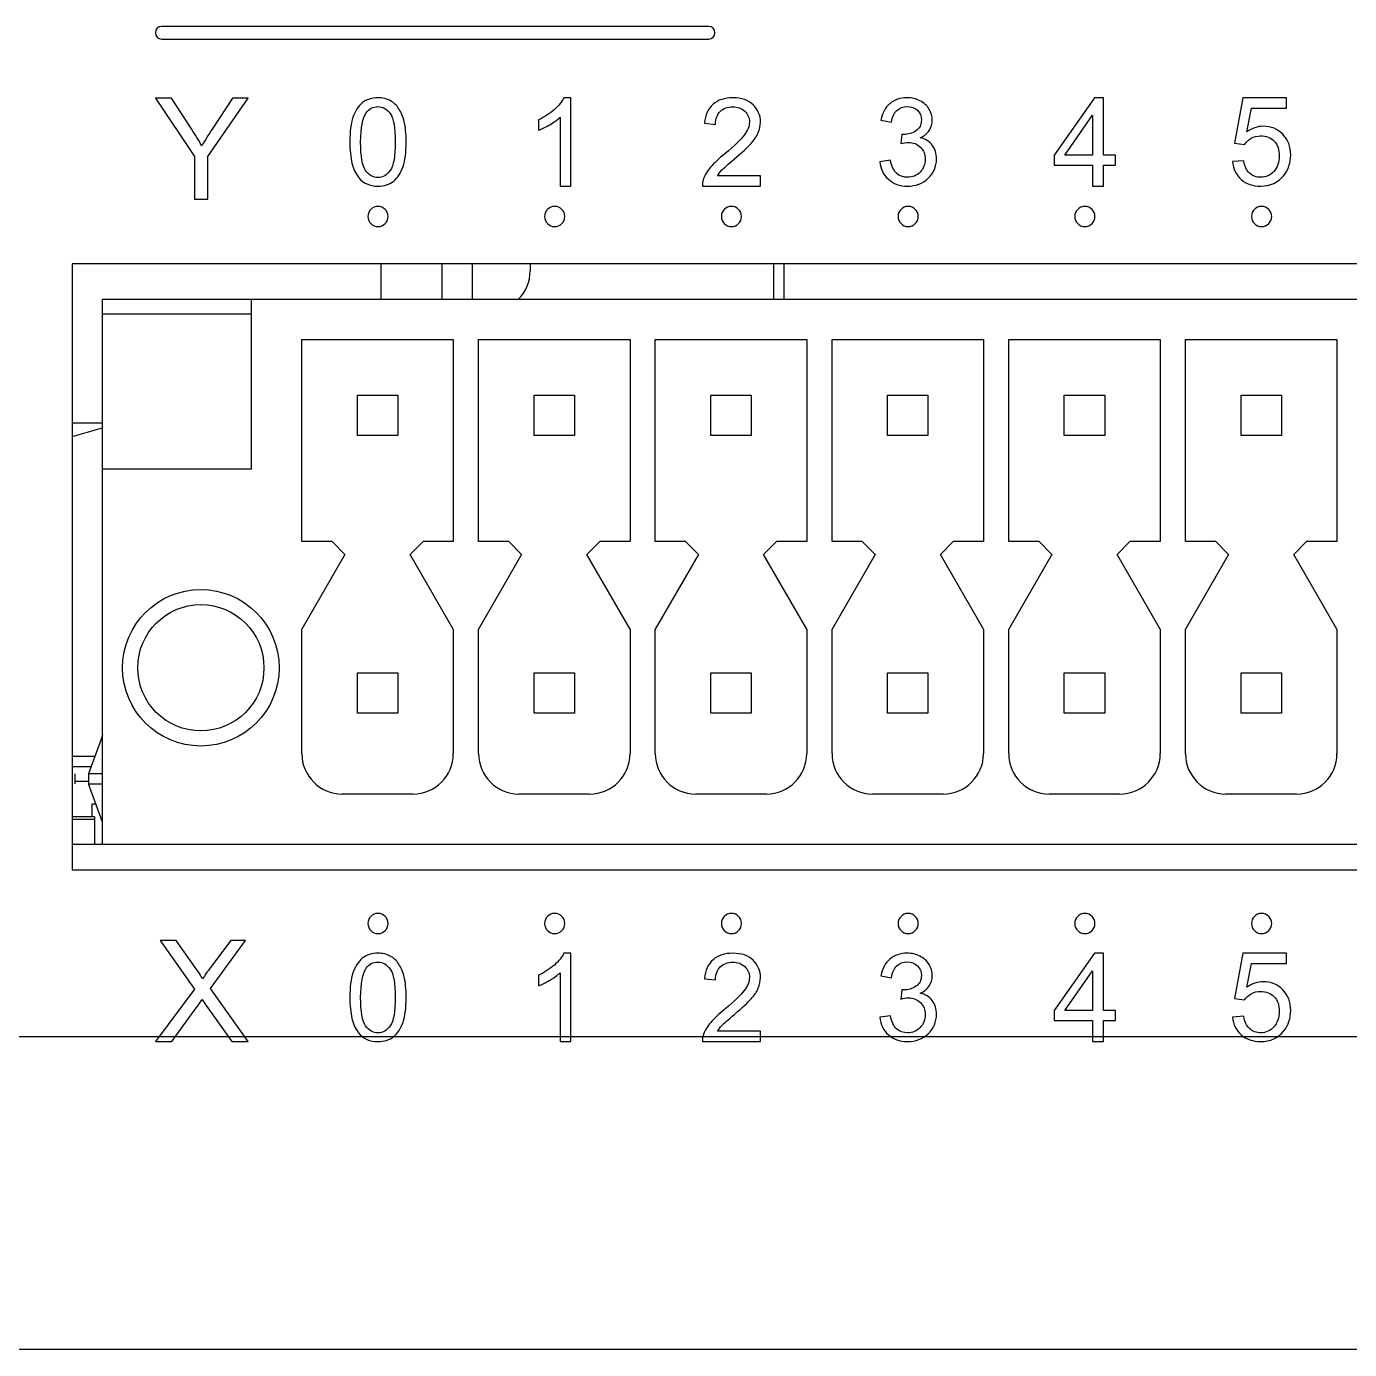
# Model space of a CAD drawing. Header units: millimetres. Extents: x 4086 to 8318, y 123 to 1549.
# Drawn here: x 6960.03 to 6986.23, y 1054.42 to 1080.62 of the extents above; entities that cross this region are included whole.
import ezdxf

# ---------------------------------------------------------------- set-up
doc = ezdxf.new("R2010")
doc.units = ezdxf.units.MM
doc.layers.add('20_ALL_FEATURES', color=7, linetype='Continuous')
doc.layers.add('layer 3', color=7, linetype='Continuous')

msp = doc.modelspace()

# ---------------------------------------------------------------- linework, layer by layer
at = {"layer": '20_ALL_FEATURES', "color": 7, "linetype": 'Continuous'}
for p, q in [((6960.933, 1075.925), (6960.933, 1063.925)), ((7036.033, 1075.925), (6960.933, 1075.925)), ((6967.055, 1075.225), (6967.055, 1075.925)), ((6968.255, 1075.925), (6968.255, 1075.225)), ((6968.855, 1075.925), (6968.855, 1075.225)), ((6970.005, 1075.925), (6970.005, 1075.784)), ((6974.83, 1075.225), (6974.83, 1075.925)), ((6975.03, 1075.925), (6975.03, 1075.225)), ((6961.533, 1064.425), (6961.533, 1075.225)), ((6961.533, 1075.225), (7035.433, 1075.225)), ((6964.483, 1071.855), (6964.483, 1075.225)), ((6964.483, 1074.925), (6961.533, 1074.925)), ((6965.483, 1070.425), (6965.483, 1074.425)), ((6965.483, 1074.425), (6968.483, 1074.425)), ((6968.483, 1074.425), (6968.483, 1070.425)), ((6968.983, 1070.425), (6968.983, 1074.425)), ((6968.983, 1074.425), (6971.983, 1074.425)), ((6971.983, 1074.425), (6971.983, 1070.425)), ((6972.483, 1070.425), (6972.483, 1074.425)), ((6972.483, 1074.425), (6975.483, 1074.425)), ((6975.483, 1074.425), (6975.483, 1070.425)), ((6975.983, 1070.425), (6975.983, 1074.425)), ((6975.983, 1074.425), (6978.983, 1074.425)), ((6978.983, 1074.425), (6978.983, 1070.425)), ((6979.483, 1070.425), (6979.483, 1074.425)), ((6979.483, 1074.425), (6982.483, 1074.425)), ((6982.483, 1074.425), (6982.483, 1070.425)), ((6982.983, 1070.425), (6982.983, 1074.425)), ((6982.983, 1074.425), (6985.983, 1074.425)), ((6985.983, 1074.425), (6985.983, 1070.425)), ((6966.583, 1072.525), (6966.583, 1073.325)), ((6966.583, 1073.325), (6967.383, 1073.325)), ((6967.383, 1073.325), (6967.383, 1072.525)), ((6970.083, 1072.525), (6970.083, 1073.325)), ((6970.083, 1073.325), (6970.883, 1073.325)), ((6970.883, 1073.325), (6970.883, 1072.525)), ((6973.583, 1072.525), (6973.583, 1073.325)), ((6973.583, 1073.325), (6974.383, 1073.325)), ((6974.383, 1073.325), (6974.383, 1072.525)), ((6977.083, 1072.525), (6977.083, 1073.325)), ((6977.083, 1073.325), (6977.883, 1073.325)), ((6977.883, 1073.325), (6977.883, 1072.525)), ((6980.583, 1072.525), (6980.583, 1073.325)), ((6980.583, 1073.325), (6981.383, 1073.325)), ((6981.383, 1073.325), (6981.383, 1072.525)), ((6984.083, 1072.525), (6984.083, 1073.325)), ((6984.083, 1073.325), (6984.883, 1073.325)), ((6984.883, 1073.325), (6984.883, 1072.525)), ((6961.533, 1072.771), (6960.933, 1072.771)), ((6960.933, 1072.502), (6961.533, 1072.674)), ((6967.383, 1072.525), (6966.583, 1072.525)), ((6970.883, 1072.525), (6970.083, 1072.525)), ((6974.383, 1072.525), (6973.583, 1072.525)), ((6977.883, 1072.525), (6977.083, 1072.525)), ((6981.383, 1072.525), (6980.583, 1072.525)), ((6984.883, 1072.525), (6984.083, 1072.525)), ((6964.483, 1071.855), (6961.533, 1071.855)), ((6966.083, 1070.425), (6965.483, 1070.425)), ((6966.083, 1070.425), (6966.336, 1070.171)), ((6967.629, 1070.171), (6967.883, 1070.425)), ((6968.483, 1070.425), (6967.883, 1070.425)), ((6969.583, 1070.425), (6968.983, 1070.425)), ((6969.583, 1070.425), (6969.836, 1070.171)), ((6971.129, 1070.171), (6971.383, 1070.425)), ((6971.983, 1070.425), (6971.383, 1070.425)), ((6973.083, 1070.425), (6972.483, 1070.425)), ((6973.083, 1070.425), (6973.336, 1070.171)), ((6974.629, 1070.171), (6974.883, 1070.425)), ((6975.483, 1070.425), (6974.883, 1070.425)), ((6976.583, 1070.425), (6975.983, 1070.425)), ((6976.583, 1070.425), (6976.836, 1070.171)), ((6978.129, 1070.171), (6978.383, 1070.425)), ((6978.983, 1070.425), (6978.383, 1070.425)), ((6980.083, 1070.425), (6979.483, 1070.425)), ((6980.083, 1070.425), (6980.336, 1070.171)), ((6981.629, 1070.171), (6981.883, 1070.425)), ((6982.483, 1070.425), (6981.883, 1070.425)), ((6983.583, 1070.425), (6982.983, 1070.425)), ((6983.583, 1070.425), (6983.836, 1070.171)), ((6985.129, 1070.171), (6985.383, 1070.425)), ((6985.983, 1070.425), (6985.383, 1070.425)), ((6966.336, 1070.171), (6965.483, 1068.692)), ((6968.483, 1068.692), (6967.629, 1070.171)), ((6969.836, 1070.171), (6968.983, 1068.692)), ((6971.983, 1068.692), (6971.129, 1070.171)), ((6973.336, 1070.171), (6972.483, 1068.692)), ((6975.483, 1068.692), (6974.629, 1070.171)), ((6976.836, 1070.171), (6975.983, 1068.692)), ((6978.983, 1068.692), (6978.129, 1070.171)), ((6980.336, 1070.171), (6979.483, 1068.692)), ((6982.483, 1068.692), (6981.629, 1070.171)), ((6983.836, 1070.171), (6982.983, 1068.692)), ((6985.983, 1068.692), (6985.129, 1070.171)), ((6965.483, 1066.225), (6965.483, 1068.692)), ((6968.483, 1068.692), (6968.483, 1066.225)), ((6968.983, 1066.225), (6968.983, 1068.692)), ((6971.983, 1068.692), (6971.983, 1066.225)), ((6972.483, 1066.225), (6972.483, 1068.692)), ((6975.483, 1068.692), (6975.483, 1066.225)), ((6975.983, 1066.225), (6975.983, 1068.692)), ((6978.983, 1068.692), (6978.983, 1066.225)), ((6979.483, 1066.225), (6979.483, 1068.692)), ((6982.483, 1068.692), (6982.483, 1066.225)), ((6982.983, 1066.225), (6982.983, 1068.692)), ((6985.983, 1068.692), (6985.983, 1066.225)), ((6966.583, 1067.025), (6966.583, 1067.825)), ((6966.583, 1067.825), (6967.383, 1067.825)), ((6967.383, 1067.825), (6967.383, 1067.025)), ((6970.083, 1067.025), (6970.083, 1067.825)), ((6970.083, 1067.825), (6970.883, 1067.825)), ((6970.883, 1067.825), (6970.883, 1067.025)), ((6973.583, 1067.025), (6973.583, 1067.825)), ((6973.583, 1067.825), (6974.383, 1067.825)), ((6974.383, 1067.825), (6974.383, 1067.025)), ((6977.083, 1067.025), (6977.083, 1067.825)), ((6977.083, 1067.825), (6977.883, 1067.825)), ((6977.883, 1067.825), (6977.883, 1067.025)), ((6980.583, 1067.025), (6980.583, 1067.825)), ((6980.583, 1067.825), (6981.383, 1067.825)), ((6981.383, 1067.825), (6981.383, 1067.025)), ((6984.083, 1067.025), (6984.083, 1067.825)), ((6984.083, 1067.825), (6984.883, 1067.825)), ((6984.883, 1067.825), (6984.883, 1067.025)), ((6967.383, 1067.025), (6966.583, 1067.025)), ((6970.883, 1067.025), (6970.083, 1067.025)), ((6974.383, 1067.025), (6973.583, 1067.025)), ((6977.883, 1067.025), (6977.083, 1067.025)), ((6981.383, 1067.025), (6980.583, 1067.025)), ((6984.883, 1067.025), (6984.083, 1067.025)), ((6961.533, 1066.583), (6961.257, 1065.825)), ((6960.933, 1066.175), (6961.384, 1066.175)), ((6961.306, 1065.961), (6960.935, 1065.961)), ((6960.985, 1065.825), (6960.985, 1065.625)), ((6961.257, 1065.825), (6961.257, 1065.625)), ((6961.533, 1065.825), (6961.257, 1065.825)), ((6961.257, 1065.675), (6960.985, 1065.675)), ((6961.533, 1064.866), (6961.257, 1065.625)), ((6961.257, 1065.625), (6961.533, 1065.625)), ((6961.321, 1065.225), (6961.321, 1064.975)), ((6961.402, 1065.225), (6961.321, 1065.225)), ((6967.683, 1065.425), (6966.283, 1065.425)), ((6971.183, 1065.425), (6969.783, 1065.425)), ((6974.683, 1065.425), (6973.283, 1065.425)), ((6978.183, 1065.425), (6976.783, 1065.425)), ((6981.683, 1065.425), (6980.283, 1065.425)), ((6985.183, 1065.425), (6983.783, 1065.425)), ((6961.374, 1064.975), (6960.933, 1064.975)), ((6960.933, 1064.925), (6961.374, 1064.925)), ((6961.374, 1064.975), (6961.374, 1064.425)), ((7036.033, 1064.425), (6960.933, 1064.425)), ((6960.933, 1063.925), (7036.033, 1063.925)), ((6846.023, 1060.625), (7173.323, 1060.625)), ((7173.273, 1054.425), (6846.073, 1054.425))]:
    msp.add_line(p, q, dxfattribs=at)
for radius in [1.55, 1.25]:
    msp.add_circle((6963.483, 1067.925), radius, dxfattribs=at)
for centre, start, end in [((6969.205, 1075.784), 315.3431, 0), ((6966.283, 1066.225), 180, 270), ((6967.683, 1066.225), 270, 0), ((6969.783, 1066.225), 180, 270), ((6971.183, 1066.225), 270, 0), ((6973.283, 1066.225), 180, 270), ((6974.683, 1066.225), 270, 0), ((6976.783, 1066.225), 180, 270), ((6978.183, 1066.225), 270, 0), ((6980.283, 1066.225), 180, 270), ((6981.683, 1066.225), 270, 0), ((6983.783, 1066.225), 180, 270), ((6985.183, 1066.225), 270, 0)]:
    msp.add_arc(centre, 0.8, start, end, dxfattribs=at)
at = {"layer": 'layer 3'}
for points, knots in [([(6973.539, 1080.374), (6970.619, 1080.374), (6968.548, 1080.374), (6962.708, 1080.374), (6962.708, 1080.374), (6962.639, 1080.374), (6962.583, 1080.43), (6962.583, 1080.499), (6962.583, 1080.499), (6962.583, 1080.568), (6962.639, 1080.624), (6962.708, 1080.624), (6962.708, 1080.624), (6965.628, 1080.624), (6967.699, 1080.624), (6973.539, 1080.624), (6973.539, 1080.624), (6973.608, 1080.624), (6973.664, 1080.568), (6973.664, 1080.499), (6973.664, 1080.499), (6973.664, 1080.43), (6973.608, 1080.374), (6973.539, 1080.374)], [0, 0, 0, 0, 0.142857, 0.142857, 0.142857, 0.142857, 0.285714, 0.285714, 0.285714, 0.285714, 0.428571, 0.428571, 0.428571, 0.428571, 0.571429, 0.571429, 0.571429, 0.571429, 0.714286, 0.714286, 0.714286, 0.714286, 1, 1, 1, 1]), ([(6963.354, 1077.201), (6963.354, 1077.201), (6963.354, 1078.048), (6963.354, 1078.048), (6963.354, 1078.048), (6963.354, 1078.048), (6962.583, 1079.201), (6962.583, 1079.201), (6962.583, 1079.201), (6962.583, 1079.201), (6962.902, 1079.201), (6962.902, 1079.201), (6962.902, 1079.201), (6962.902, 1079.201), (6963.297, 1078.596), (6963.297, 1078.596), (6963.297, 1078.596), (6963.37, 1078.483), (6963.439, 1078.371), (6963.501, 1078.259), (6963.501, 1078.259), (6963.562, 1078.364), (6963.636, 1078.481), (6963.722, 1078.611), (6963.722, 1078.611), (6963.722, 1078.611), (6964.11, 1079.201), (6964.11, 1079.201), (6964.11, 1079.201), (6964.11, 1079.201), (6964.418, 1079.201), (6964.418, 1079.201), (6964.418, 1079.201), (6964.418, 1079.201), (6963.619, 1078.048), (6963.619, 1078.048), (6963.619, 1078.048), (6963.619, 1078.048), (6963.619, 1077.201), (6963.619, 1077.201), (6963.619, 1077.201), (6963.619, 1077.201), (6963.354, 1077.201), (6963.354, 1077.201)], [0, 0, 0, 0, 0.083333, 0.083333, 0.083333, 0.083333, 0.166667, 0.166667, 0.166667, 0.166667, 0.25, 0.25, 0.25, 0.25, 0.333333, 0.333333, 0.333333, 0.333333, 0.416667, 0.416667, 0.416667, 0.416667, 0.5, 0.5, 0.5, 0.5, 0.583333, 0.583333, 0.583333, 0.583333, 0.666667, 0.666667, 0.666667, 0.666667, 0.75, 0.75, 0.75, 0.75, 0.833333, 0.833333, 0.833333, 0.833333, 1, 1, 1, 1]), ([(6966.433, 1078.336), (6966.433, 1078.539), (6966.454, 1078.702), (6966.495, 1078.826), (6966.495, 1078.826), (6966.537, 1078.95), (6966.599, 1079.045), (6966.681, 1079.112), (6966.681, 1079.112), (6966.763, 1079.179), (6966.866, 1079.212), (6966.991, 1079.212), (6966.991, 1079.212), (6967.082, 1079.212), (6967.163, 1079.193), (6967.233, 1079.156), (6967.233, 1079.156), (6967.302, 1079.119), (6967.36, 1079.066), (6967.404, 1078.996), (6967.404, 1078.996), (6967.449, 1078.927), (6967.484, 1078.842), (6967.51, 1078.741), (6967.51, 1078.741), (6967.536, 1078.641), (6967.549, 1078.506), (6967.549, 1078.336), (6967.549, 1078.336), (6967.549, 1078.135), (6967.528, 1077.973), (6967.487, 1077.849), (6967.487, 1077.849), (6967.446, 1077.725), (6967.384, 1077.629), (6967.302, 1077.562), (6967.302, 1077.562), (6967.22, 1077.495), (6967.116, 1077.462), (6966.991, 1077.462), (6966.991, 1077.462), (6966.826, 1077.462), (6966.696, 1077.52), (6966.602, 1077.638), (6966.602, 1077.638), (6966.489, 1077.782), (6966.433, 1078.014), (6966.433, 1078.336)], [0, 0, 0, 0, 0.076923, 0.076923, 0.076923, 0.076923, 0.153846, 0.153846, 0.153846, 0.153846, 0.230769, 0.230769, 0.230769, 0.230769, 0.307692, 0.307692, 0.307692, 0.307692, 0.384615, 0.384615, 0.384615, 0.384615, 0.461538, 0.461538, 0.461538, 0.461538, 0.538462, 0.538462, 0.538462, 0.538462, 0.615385, 0.615385, 0.615385, 0.615385, 0.692308, 0.692308, 0.692308, 0.692308, 0.769231, 0.769231, 0.769231, 0.769231, 0.846154, 0.846154, 0.846154, 0.846154, 1, 1, 1, 1]), ([(6970.812, 1077.462), (6970.812, 1077.462), (6970.598, 1077.462), (6970.598, 1077.462), (6970.598, 1077.462), (6970.598, 1077.462), (6970.598, 1078.826), (6970.598, 1078.826), (6970.598, 1078.826), (6970.546, 1078.776), (6970.479, 1078.727), (6970.395, 1078.678), (6970.395, 1078.678), (6970.311, 1078.629), (6970.236, 1078.592), (6970.169, 1078.568), (6970.169, 1078.568), (6970.169, 1078.568), (6970.169, 1078.774), (6970.169, 1078.774), (6970.169, 1078.774), (6970.289, 1078.83), (6970.394, 1078.899), (6970.484, 1078.979), (6970.484, 1078.979), (6970.573, 1079.059), (6970.637, 1079.136), (6970.674, 1079.212), (6970.674, 1079.212), (6970.674, 1079.212), (6970.812, 1079.212), (6970.812, 1079.212), (6970.812, 1079.212), (6970.812, 1079.212), (6970.812, 1077.462), (6970.812, 1077.462)], [0, 0, 0, 0, 0.1, 0.1, 0.1, 0.1, 0.2, 0.2, 0.2, 0.2, 0.3, 0.3, 0.3, 0.3, 0.4, 0.4, 0.4, 0.4, 0.5, 0.5, 0.5, 0.5, 0.6, 0.6, 0.6, 0.6, 0.7, 0.7, 0.7, 0.7, 0.8, 0.8, 0.8, 0.8, 1, 1, 1, 1]), ([(6974.568, 1077.666), (6974.568, 1077.666), (6974.568, 1077.462), (6974.568, 1077.462), (6974.568, 1077.462), (6974.568, 1077.462), (6973.415, 1077.462), (6973.415, 1077.462), (6973.415, 1077.462), (6973.413, 1077.513), (6973.422, 1077.563), (6973.44, 1077.611), (6973.44, 1077.611), (6973.469, 1077.689), (6973.517, 1077.766), (6973.582, 1077.842), (6973.582, 1077.842), (6973.648, 1077.918), (6973.741, 1078.006), (6973.862, 1078.105), (6973.862, 1078.105), (6974.051, 1078.26), (6974.179, 1078.383), (6974.246, 1078.474), (6974.246, 1078.474), (6974.313, 1078.565), (6974.347, 1078.651), (6974.347, 1078.732), (6974.347, 1078.732), (6974.347, 1078.817), (6974.316, 1078.888), (6974.256, 1078.947), (6974.256, 1078.947), (6974.195, 1079.005), (6974.115, 1079.034), (6974.017, 1079.034), (6974.017, 1079.034), (6973.914, 1079.034), (6973.831, 1079.003), (6973.769, 1078.942), (6973.769, 1078.942), (6973.707, 1078.88), (6973.676, 1078.795), (6973.675, 1078.686), (6973.675, 1078.686), (6973.675, 1078.686), (6973.456, 1078.708), (6973.456, 1078.708), (6973.456, 1078.708), (6973.471, 1078.872), (6973.528, 1078.997), (6973.626, 1079.083), (6973.626, 1079.083), (6973.725, 1079.169), (6973.856, 1079.212), (6974.022, 1079.212), (6974.022, 1079.212), (6974.189, 1079.212), (6974.322, 1079.166), (6974.419, 1079.073), (6974.419, 1079.073), (6974.517, 1078.98), (6974.566, 1078.865), (6974.566, 1078.727), (6974.566, 1078.727), (6974.566, 1078.658), (6974.552, 1078.589), (6974.523, 1078.522), (6974.523, 1078.522), (6974.495, 1078.454), (6974.447, 1078.383), (6974.381, 1078.308), (6974.381, 1078.308), (6974.314, 1078.234), (6974.205, 1078.131), (6974.051, 1078.002), (6974.051, 1078.002), (6973.923, 1077.894), (6973.84, 1077.821), (6973.803, 1077.782), (6973.803, 1077.782), (6973.767, 1077.744), (6973.737, 1077.705), (6973.713, 1077.666), (6973.713, 1077.666), (6973.713, 1077.666), (6974.568, 1077.666), (6974.568, 1077.666)], [0, 0, 0, 0, 0.043478, 0.043478, 0.043478, 0.043478, 0.086957, 0.086957, 0.086957, 0.086957, 0.130435, 0.130435, 0.130435, 0.130435, 0.173913, 0.173913, 0.173913, 0.173913, 0.217391, 0.217391, 0.217391, 0.217391, 0.26087, 0.26087, 0.26087, 0.26087, 0.304348, 0.304348, 0.304348, 0.304348, 0.347826, 0.347826, 0.347826, 0.347826, 0.391304, 0.391304, 0.391304, 0.391304, 0.434783, 0.434783, 0.434783, 0.434783, 0.478261, 0.478261, 0.478261, 0.478261, 0.521739, 0.521739, 0.521739, 0.521739, 0.565217, 0.565217, 0.565217, 0.565217, 0.608696, 0.608696, 0.608696, 0.608696, 0.652174, 0.652174, 0.652174, 0.652174, 0.695652, 0.695652, 0.695652, 0.695652, 0.73913, 0.73913, 0.73913, 0.73913, 0.782609, 0.782609, 0.782609, 0.782609, 0.826087, 0.826087, 0.826087, 0.826087, 0.869565, 0.869565, 0.869565, 0.869565, 0.913043, 0.913043, 0.913043, 0.913043, 1, 1, 1, 1]), ([(6976.929, 1077.945), (6976.929, 1077.945), (6977.14, 1077.974), (6977.14, 1077.974), (6977.14, 1077.974), (6977.164, 1077.854), (6977.205, 1077.768), (6977.263, 1077.716), (6977.263, 1077.716), (6977.321, 1077.663), (6977.392, 1077.637), (6977.476, 1077.637), (6977.476, 1077.637), (6977.576, 1077.637), (6977.66, 1077.671), (6977.728, 1077.739), (6977.728, 1077.739), (6977.796, 1077.808), (6977.83, 1077.893), (6977.83, 1077.994), (6977.83, 1077.994), (6977.83, 1078.091), (6977.798, 1078.171), (6977.735, 1078.234), (6977.735, 1078.234), (6977.672, 1078.296), (6977.591, 1078.328), (6977.494, 1078.328), (6977.494, 1078.328), (6977.454, 1078.328), (6977.404, 1078.32), (6977.345, 1078.305), (6977.345, 1078.305), (6977.345, 1078.305), (6977.368, 1078.489), (6977.368, 1078.489), (6977.368, 1078.489), (6977.382, 1078.487), (6977.394, 1078.486), (6977.402, 1078.486), (6977.402, 1078.486), (6977.492, 1078.486), (6977.573, 1078.51), (6977.645, 1078.557), (6977.645, 1078.557), (6977.717, 1078.603), (6977.753, 1078.675), (6977.753, 1078.772), (6977.753, 1078.772), (6977.753, 1078.849), (6977.727, 1078.913), (6977.674, 1078.964), (6977.674, 1078.964), (6977.622, 1079.014), (6977.555, 1079.039), (6977.472, 1079.039), (6977.472, 1079.039), (6977.39, 1079.039), (6977.322, 1079.014), (6977.267, 1078.962), (6977.267, 1078.962), (6977.212, 1078.91), (6977.177, 1078.832), (6977.162, 1078.728), (6977.162, 1078.728), (6977.162, 1078.728), (6976.951, 1078.767), (6976.951, 1078.767), (6976.951, 1078.767), (6976.977, 1078.908), (6977.035, 1079.017), (6977.127, 1079.095), (6977.127, 1079.095), (6977.217, 1079.173), (6977.331, 1079.212), (6977.467, 1079.212), (6977.467, 1079.212), (6977.56, 1079.212), (6977.646, 1079.192), (6977.725, 1079.152), (6977.725, 1079.152), (6977.804, 1079.112), (6977.864, 1079.057), (6977.906, 1078.988), (6977.906, 1078.988), (6977.948, 1078.919), (6977.968, 1078.845), (6977.968, 1078.767), (6977.968, 1078.767), (6977.968, 1078.693), (6977.948, 1078.626), (6977.909, 1078.566), (6977.909, 1078.566), (6977.869, 1078.505), (6977.81, 1078.457), (6977.732, 1078.421), (6977.732, 1078.421), (6977.834, 1078.398), (6977.912, 1078.349), (6977.968, 1078.275), (6977.968, 1078.275), (6978.024, 1078.202), (6978.052, 1078.109), (6978.052, 1077.999), (6978.052, 1077.999), (6978.052, 1077.849), (6977.998, 1077.722), (6977.889, 1077.618), (6977.889, 1077.618), (6977.779, 1077.514), (6977.641, 1077.462), (6977.474, 1077.462), (6977.474, 1077.462), (6977.324, 1077.462), (6977.199, 1077.507), (6977.1, 1077.597), (6977.1, 1077.597), (6977, 1077.686), (6976.943, 1077.803), (6976.929, 1077.945)], [0, 0, 0, 0, 0.032258, 0.032258, 0.032258, 0.032258, 0.064516, 0.064516, 0.064516, 0.064516, 0.096774, 0.096774, 0.096774, 0.096774, 0.129032, 0.129032, 0.129032, 0.129032, 0.16129, 0.16129, 0.16129, 0.16129, 0.193548, 0.193548, 0.193548, 0.193548, 0.225806, 0.225806, 0.225806, 0.225806, 0.258065, 0.258065, 0.258065, 0.258065, 0.290323, 0.290323, 0.290323, 0.290323, 0.322581, 0.322581, 0.322581, 0.322581, 0.354839, 0.354839, 0.354839, 0.354839, 0.387097, 0.387097, 0.387097, 0.387097, 0.419355, 0.419355, 0.419355, 0.419355, 0.451613, 0.451613, 0.451613, 0.451613, 0.483871, 0.483871, 0.483871, 0.483871, 0.516129, 0.516129, 0.516129, 0.516129, 0.548387, 0.548387, 0.548387, 0.548387, 0.580645, 0.580645, 0.580645, 0.580645, 0.612903, 0.612903, 0.612903, 0.612903, 0.645161, 0.645161, 0.645161, 0.645161, 0.677419, 0.677419, 0.677419, 0.677419, 0.709677, 0.709677, 0.709677, 0.709677, 0.741935, 0.741935, 0.741935, 0.741935, 0.774194, 0.774194, 0.774194, 0.774194, 0.806452, 0.806452, 0.806452, 0.806452, 0.83871, 0.83871, 0.83871, 0.83871, 0.870968, 0.870968, 0.870968, 0.870968, 0.903226, 0.903226, 0.903226, 0.903226, 0.935484, 0.935484, 0.935484, 0.935484, 1, 1, 1, 1]), ([(6981.145, 1077.462), (6981.145, 1077.462), (6981.145, 1077.88), (6981.145, 1077.88), (6981.145, 1077.88), (6981.145, 1077.88), (6980.385, 1077.88), (6980.385, 1077.88), (6980.385, 1077.88), (6980.385, 1077.88), (6980.385, 1078.078), (6980.385, 1078.078), (6980.385, 1078.078), (6980.385, 1078.078), (6981.184, 1079.212), (6981.184, 1079.212), (6981.184, 1079.212), (6981.184, 1079.212), (6981.36, 1079.212), (6981.36, 1079.212), (6981.36, 1079.212), (6981.36, 1079.212), (6981.36, 1078.078), (6981.36, 1078.078), (6981.36, 1078.078), (6981.36, 1078.078), (6981.597, 1078.078), (6981.597, 1078.078), (6981.597, 1078.078), (6981.597, 1078.078), (6981.597, 1077.88), (6981.597, 1077.88), (6981.597, 1077.88), (6981.597, 1077.88), (6981.36, 1077.88), (6981.36, 1077.88), (6981.36, 1077.88), (6981.36, 1077.88), (6981.36, 1077.462), (6981.36, 1077.462), (6981.36, 1077.462), (6981.36, 1077.462), (6981.145, 1077.462), (6981.145, 1077.462)], [0, 0, 0, 0, 0.083333, 0.083333, 0.083333, 0.083333, 0.166667, 0.166667, 0.166667, 0.166667, 0.25, 0.25, 0.25, 0.25, 0.333333, 0.333333, 0.333333, 0.333333, 0.416667, 0.416667, 0.416667, 0.416667, 0.5, 0.5, 0.5, 0.5, 0.583333, 0.583333, 0.583333, 0.583333, 0.666667, 0.666667, 0.666667, 0.666667, 0.75, 0.75, 0.75, 0.75, 0.833333, 0.833333, 0.833333, 0.833333, 1, 1, 1, 1]), ([(6983.914, 1077.949), (6983.914, 1077.949), (6984.138, 1077.966), (6984.138, 1077.966), (6984.138, 1077.966), (6984.155, 1077.857), (6984.193, 1077.775), (6984.253, 1077.719), (6984.253, 1077.719), (6984.313, 1077.665), (6984.387, 1077.637), (6984.473, 1077.637), (6984.473, 1077.637), (6984.577, 1077.637), (6984.664, 1077.676), (6984.735, 1077.754), (6984.735, 1077.754), (6984.806, 1077.831), (6984.841, 1077.934), (6984.841, 1078.063), (6984.841, 1078.063), (6984.841, 1078.185), (6984.808, 1078.281), (6984.74, 1078.351), (6984.74, 1078.351), (6984.672, 1078.422), (6984.582, 1078.457), (6984.471, 1078.457), (6984.471, 1078.457), (6984.402, 1078.457), (6984.34, 1078.441), (6984.284, 1078.41), (6984.284, 1078.41), (6984.23, 1078.378), (6984.187, 1078.337), (6984.155, 1078.287), (6984.155, 1078.287), (6984.155, 1078.287), (6983.953, 1078.316), (6983.953, 1078.316), (6983.953, 1078.316), (6983.953, 1078.316), (6984.121, 1079.212), (6984.121, 1079.212), (6984.121, 1079.212), (6984.121, 1079.212), (6984.985, 1079.212), (6984.985, 1079.212), (6984.985, 1079.212), (6984.985, 1079.212), (6984.985, 1079.007), (6984.985, 1079.007), (6984.985, 1079.007), (6984.985, 1079.007), (6984.292, 1079.007), (6984.292, 1079.007), (6984.292, 1079.007), (6984.292, 1079.007), (6984.199, 1078.537), (6984.199, 1078.537), (6984.199, 1078.537), (6984.303, 1078.611), (6984.413, 1078.647), (6984.527, 1078.647), (6984.527, 1078.647), (6984.679, 1078.647), (6984.807, 1078.594), (6984.911, 1078.489), (6984.911, 1078.489), (6985.015, 1078.383), (6985.068, 1078.248), (6985.068, 1078.082), (6985.068, 1078.082), (6985.068, 1077.925), (6985.022, 1077.788), (6984.93, 1077.674), (6984.93, 1077.674), (6984.819, 1077.532), (6984.666, 1077.462), (6984.473, 1077.462), (6984.473, 1077.462), (6984.315, 1077.462), (6984.186, 1077.506), (6984.086, 1077.595), (6984.086, 1077.595), (6983.985, 1077.684), (6983.928, 1077.802), (6983.914, 1077.949)], [0, 0, 0, 0, 0.043478, 0.043478, 0.043478, 0.043478, 0.086957, 0.086957, 0.086957, 0.086957, 0.130435, 0.130435, 0.130435, 0.130435, 0.173913, 0.173913, 0.173913, 0.173913, 0.217391, 0.217391, 0.217391, 0.217391, 0.26087, 0.26087, 0.26087, 0.26087, 0.304348, 0.304348, 0.304348, 0.304348, 0.347826, 0.347826, 0.347826, 0.347826, 0.391304, 0.391304, 0.391304, 0.391304, 0.434783, 0.434783, 0.434783, 0.434783, 0.478261, 0.478261, 0.478261, 0.478261, 0.521739, 0.521739, 0.521739, 0.521739, 0.565217, 0.565217, 0.565217, 0.565217, 0.608696, 0.608696, 0.608696, 0.608696, 0.652174, 0.652174, 0.652174, 0.652174, 0.695652, 0.695652, 0.695652, 0.695652, 0.73913, 0.73913, 0.73913, 0.73913, 0.782609, 0.782609, 0.782609, 0.782609, 0.826087, 0.826087, 0.826087, 0.826087, 0.869565, 0.869565, 0.869565, 0.869565, 0.913043, 0.913043, 0.913043, 0.913043, 1, 1, 1, 1]), ([(6966.648, 1078.336), (6966.648, 1078.054), (6966.681, 1077.866), (6966.747, 1077.773), (6966.747, 1077.773), (6966.813, 1077.68), (6966.894, 1077.634), (6966.991, 1077.634), (6966.991, 1077.634), (6967.087, 1077.634), (6967.169, 1077.681), (6967.234, 1077.774), (6967.234, 1077.774), (6967.3, 1077.867), (6967.333, 1078.054), (6967.333, 1078.336), (6967.333, 1078.336), (6967.333, 1078.618), (6967.3, 1078.805), (6967.234, 1078.898), (6967.234, 1078.898), (6967.169, 1078.991), (6967.087, 1079.037), (6966.988, 1079.037), (6966.988, 1079.037), (6966.892, 1079.037), (6966.814, 1078.996), (6966.757, 1078.914), (6966.757, 1078.914), (6966.684, 1078.81), (6966.648, 1078.617), (6966.648, 1078.336)], [0, 0, 0, 0, 0.111111, 0.111111, 0.111111, 0.111111, 0.222222, 0.222222, 0.222222, 0.222222, 0.333333, 0.333333, 0.333333, 0.333333, 0.444444, 0.444444, 0.444444, 0.444444, 0.555556, 0.555556, 0.555556, 0.555556, 0.666667, 0.666667, 0.666667, 0.666667, 0.777778, 0.777778, 0.777778, 0.777778, 1, 1, 1, 1]), ([(6981.145, 1078.078), (6981.145, 1078.078), (6981.145, 1078.865), (6981.145, 1078.865), (6981.145, 1078.865), (6981.145, 1078.865), (6980.596, 1078.078), (6980.596, 1078.078), (6980.596, 1078.078), (6980.596, 1078.078), (6981.145, 1078.078), (6981.145, 1078.078)], [0, 0, 0, 0, 0.25, 0.25, 0.25, 0.25, 0.5, 0.5, 0.5, 0.5, 1, 1, 1, 1]), ([(6966.991, 1077.061), (6967.101, 1077.061), (6967.191, 1076.972), (6967.191, 1076.861), (6967.191, 1076.861), (6967.191, 1076.751), (6967.101, 1076.661), (6966.991, 1076.661), (6966.991, 1076.661), (6966.88, 1076.661), (6966.791, 1076.751), (6966.791, 1076.861), (6966.791, 1076.861), (6966.791, 1076.972), (6966.88, 1077.061), (6966.991, 1077.061)], [0, 0, 0, 0, 0.2, 0.2, 0.2, 0.2, 0.4, 0.4, 0.4, 0.4, 0.6, 0.6, 0.6, 0.6, 1, 1, 1, 1]), ([(6970.491, 1077.061), (6970.601, 1077.061), (6970.691, 1076.972), (6970.691, 1076.861), (6970.691, 1076.861), (6970.691, 1076.751), (6970.601, 1076.661), (6970.491, 1076.661), (6970.491, 1076.661), (6970.38, 1076.661), (6970.291, 1076.751), (6970.291, 1076.861), (6970.291, 1076.861), (6970.291, 1076.972), (6970.38, 1077.061), (6970.491, 1077.061)], [0, 0, 0, 0, 0.2, 0.2, 0.2, 0.2, 0.4, 0.4, 0.4, 0.4, 0.6, 0.6, 0.6, 0.6, 1, 1, 1, 1]), ([(6973.991, 1077.061), (6974.101, 1077.061), (6974.191, 1076.972), (6974.191, 1076.861), (6974.191, 1076.861), (6974.191, 1076.751), (6974.101, 1076.661), (6973.991, 1076.661), (6973.991, 1076.661), (6973.88, 1076.661), (6973.791, 1076.751), (6973.791, 1076.861), (6973.791, 1076.861), (6973.791, 1076.972), (6973.88, 1077.061), (6973.991, 1077.061)], [0, 0, 0, 0, 0.2, 0.2, 0.2, 0.2, 0.4, 0.4, 0.4, 0.4, 0.6, 0.6, 0.6, 0.6, 1, 1, 1, 1]), ([(6977.491, 1077.061), (6977.601, 1077.061), (6977.691, 1076.972), (6977.691, 1076.861), (6977.691, 1076.861), (6977.691, 1076.751), (6977.601, 1076.661), (6977.491, 1076.661), (6977.491, 1076.661), (6977.38, 1076.661), (6977.291, 1076.751), (6977.291, 1076.861), (6977.291, 1076.861), (6977.291, 1076.972), (6977.38, 1077.061), (6977.491, 1077.061)], [0, 0, 0, 0, 0.2, 0.2, 0.2, 0.2, 0.4, 0.4, 0.4, 0.4, 0.6, 0.6, 0.6, 0.6, 1, 1, 1, 1]), ([(6980.991, 1077.061), (6981.101, 1077.061), (6981.191, 1076.972), (6981.191, 1076.861), (6981.191, 1076.861), (6981.191, 1076.751), (6981.101, 1076.661), (6980.991, 1076.661), (6980.991, 1076.661), (6980.88, 1076.661), (6980.791, 1076.751), (6980.791, 1076.861), (6980.791, 1076.861), (6980.791, 1076.972), (6980.88, 1077.061), (6980.991, 1077.061)], [0, 0, 0, 0, 0.2, 0.2, 0.2, 0.2, 0.4, 0.4, 0.4, 0.4, 0.6, 0.6, 0.6, 0.6, 1, 1, 1, 1]), ([(6984.491, 1077.061), (6984.601, 1077.061), (6984.691, 1076.972), (6984.691, 1076.861), (6984.691, 1076.861), (6984.691, 1076.751), (6984.601, 1076.661), (6984.491, 1076.661), (6984.491, 1076.661), (6984.38, 1076.661), (6984.291, 1076.751), (6984.291, 1076.861), (6984.291, 1076.861), (6984.291, 1076.972), (6984.38, 1077.061), (6984.491, 1077.061)], [0, 0, 0, 0, 0.2, 0.2, 0.2, 0.2, 0.4, 0.4, 0.4, 0.4, 0.6, 0.6, 0.6, 0.6, 1, 1, 1, 1]), ([(6966.991, 1063.061), (6967.101, 1063.061), (6967.191, 1062.972), (6967.191, 1062.861), (6967.191, 1062.861), (6967.191, 1062.751), (6967.101, 1062.661), (6966.991, 1062.661), (6966.991, 1062.661), (6966.88, 1062.661), (6966.791, 1062.751), (6966.791, 1062.861), (6966.791, 1062.861), (6966.791, 1062.972), (6966.88, 1063.061), (6966.991, 1063.061)], [0, 0, 0, 0, 0.2, 0.2, 0.2, 0.2, 0.4, 0.4, 0.4, 0.4, 0.6, 0.6, 0.6, 0.6, 1, 1, 1, 1]), ([(6970.491, 1063.061), (6970.601, 1063.061), (6970.691, 1062.972), (6970.691, 1062.861), (6970.691, 1062.861), (6970.691, 1062.751), (6970.601, 1062.661), (6970.491, 1062.661), (6970.491, 1062.661), (6970.38, 1062.661), (6970.291, 1062.751), (6970.291, 1062.861), (6970.291, 1062.861), (6970.291, 1062.972), (6970.38, 1063.061), (6970.491, 1063.061)], [0, 0, 0, 0, 0.2, 0.2, 0.2, 0.2, 0.4, 0.4, 0.4, 0.4, 0.6, 0.6, 0.6, 0.6, 1, 1, 1, 1]), ([(6973.991, 1063.061), (6974.101, 1063.061), (6974.191, 1062.972), (6974.191, 1062.861), (6974.191, 1062.861), (6974.191, 1062.751), (6974.101, 1062.661), (6973.991, 1062.661), (6973.991, 1062.661), (6973.88, 1062.661), (6973.791, 1062.751), (6973.791, 1062.861), (6973.791, 1062.861), (6973.791, 1062.972), (6973.88, 1063.061), (6973.991, 1063.061)], [0, 0, 0, 0, 0.2, 0.2, 0.2, 0.2, 0.4, 0.4, 0.4, 0.4, 0.6, 0.6, 0.6, 0.6, 1, 1, 1, 1]), ([(6977.491, 1063.061), (6977.601, 1063.061), (6977.691, 1062.972), (6977.691, 1062.861), (6977.691, 1062.861), (6977.691, 1062.751), (6977.601, 1062.661), (6977.491, 1062.661), (6977.491, 1062.661), (6977.38, 1062.661), (6977.291, 1062.751), (6977.291, 1062.861), (6977.291, 1062.861), (6977.291, 1062.972), (6977.38, 1063.061), (6977.491, 1063.061)], [0, 0, 0, 0, 0.2, 0.2, 0.2, 0.2, 0.4, 0.4, 0.4, 0.4, 0.6, 0.6, 0.6, 0.6, 1, 1, 1, 1]), ([(6980.991, 1063.061), (6981.101, 1063.061), (6981.191, 1062.972), (6981.191, 1062.861), (6981.191, 1062.861), (6981.191, 1062.751), (6981.101, 1062.661), (6980.991, 1062.661), (6980.991, 1062.661), (6980.88, 1062.661), (6980.791, 1062.751), (6980.791, 1062.861), (6980.791, 1062.861), (6980.791, 1062.972), (6980.88, 1063.061), (6980.991, 1063.061)], [0, 0, 0, 0, 0.2, 0.2, 0.2, 0.2, 0.4, 0.4, 0.4, 0.4, 0.6, 0.6, 0.6, 0.6, 1, 1, 1, 1]), ([(6984.491, 1063.061), (6984.601, 1063.061), (6984.691, 1062.972), (6984.691, 1062.861), (6984.691, 1062.861), (6984.691, 1062.751), (6984.601, 1062.661), (6984.491, 1062.661), (6984.491, 1062.661), (6984.38, 1062.661), (6984.291, 1062.751), (6984.291, 1062.861), (6984.291, 1062.861), (6984.291, 1062.972), (6984.38, 1063.061), (6984.491, 1063.061)], [0, 0, 0, 0, 0.2, 0.2, 0.2, 0.2, 0.4, 0.4, 0.4, 0.4, 0.6, 0.6, 0.6, 0.6, 1, 1, 1, 1]), ([(6962.587, 1060.522), (6962.587, 1060.522), (6963.36, 1061.56), (6963.36, 1061.56), (6963.36, 1061.56), (6963.36, 1061.56), (6962.679, 1062.522), (6962.679, 1062.522), (6962.679, 1062.522), (6962.679, 1062.522), (6962.994, 1062.522), (6962.994, 1062.522), (6962.994, 1062.522), (6962.994, 1062.522), (6963.359, 1062.01), (6963.359, 1062.01), (6963.359, 1062.01), (6963.434, 1061.904), (6963.487, 1061.823), (6963.517, 1061.767), (6963.517, 1061.767), (6963.562, 1061.837), (6963.616, 1061.911), (6963.676, 1061.99), (6963.676, 1061.99), (6963.676, 1061.99), (6964.076, 1062.522), (6964.076, 1062.522), (6964.076, 1062.522), (6964.076, 1062.522), (6964.366, 1062.522), (6964.366, 1062.522), (6964.366, 1062.522), (6964.366, 1062.522), (6963.671, 1061.571), (6963.671, 1061.571), (6963.671, 1061.571), (6963.671, 1061.571), (6964.419, 1060.522), (6964.419, 1060.522), (6964.419, 1060.522), (6964.419, 1060.522), (6964.094, 1060.522), (6964.094, 1060.522), (6964.094, 1060.522), (6964.094, 1060.522), (6963.59, 1061.235), (6963.59, 1061.235), (6963.59, 1061.235), (6963.561, 1061.276), (6963.533, 1061.316), (6963.508, 1061.356), (6963.508, 1061.356), (6963.463, 1061.289), (6963.431, 1061.242), (6963.412, 1061.215), (6963.412, 1061.215), (6963.412, 1061.215), (6962.905, 1060.522), (6962.905, 1060.522), (6962.905, 1060.522), (6962.905, 1060.522), (6962.587, 1060.522), (6962.587, 1060.522)], [0, 0, 0, 0, 0.058824, 0.058824, 0.058824, 0.058824, 0.117647, 0.117647, 0.117647, 0.117647, 0.176471, 0.176471, 0.176471, 0.176471, 0.235294, 0.235294, 0.235294, 0.235294, 0.294118, 0.294118, 0.294118, 0.294118, 0.352941, 0.352941, 0.352941, 0.352941, 0.411765, 0.411765, 0.411765, 0.411765, 0.470588, 0.470588, 0.470588, 0.470588, 0.529412, 0.529412, 0.529412, 0.529412, 0.588235, 0.588235, 0.588235, 0.588235, 0.647059, 0.647059, 0.647059, 0.647059, 0.705882, 0.705882, 0.705882, 0.705882, 0.764706, 0.764706, 0.764706, 0.764706, 0.823529, 0.823529, 0.823529, 0.823529, 0.882353, 0.882353, 0.882353, 0.882353, 1, 1, 1, 1]), ([(6966.433, 1061.396), (6966.433, 1061.599), (6966.454, 1061.762), (6966.495, 1061.886), (6966.495, 1061.886), (6966.537, 1062.01), (6966.599, 1062.106), (6966.681, 1062.172), (6966.681, 1062.172), (6966.763, 1062.239), (6966.866, 1062.272), (6966.991, 1062.272), (6966.991, 1062.272), (6967.082, 1062.272), (6967.163, 1062.254), (6967.233, 1062.216), (6967.233, 1062.216), (6967.302, 1062.179), (6967.36, 1062.126), (6967.404, 1062.056), (6967.404, 1062.056), (6967.449, 1061.987), (6967.484, 1061.902), (6967.51, 1061.802), (6967.51, 1061.802), (6967.536, 1061.701), (6967.549, 1061.566), (6967.549, 1061.396), (6967.549, 1061.396), (6967.549, 1061.195), (6967.528, 1061.033), (6967.487, 1060.909), (6967.487, 1060.909), (6967.446, 1060.785), (6967.384, 1060.69), (6967.302, 1060.622), (6967.302, 1060.622), (6967.22, 1060.555), (6967.116, 1060.522), (6966.991, 1060.522), (6966.991, 1060.522), (6966.826, 1060.522), (6966.696, 1060.581), (6966.602, 1060.698), (6966.602, 1060.698), (6966.489, 1060.842), (6966.433, 1061.075), (6966.433, 1061.396)], [0, 0, 0, 0, 0.076923, 0.076923, 0.076923, 0.076923, 0.153846, 0.153846, 0.153846, 0.153846, 0.230769, 0.230769, 0.230769, 0.230769, 0.307692, 0.307692, 0.307692, 0.307692, 0.384615, 0.384615, 0.384615, 0.384615, 0.461538, 0.461538, 0.461538, 0.461538, 0.538462, 0.538462, 0.538462, 0.538462, 0.615385, 0.615385, 0.615385, 0.615385, 0.692308, 0.692308, 0.692308, 0.692308, 0.769231, 0.769231, 0.769231, 0.769231, 0.846154, 0.846154, 0.846154, 0.846154, 1, 1, 1, 1]), ([(6966.648, 1061.396), (6966.648, 1061.114), (6966.681, 1060.926), (6966.747, 1060.833), (6966.747, 1060.833), (6966.813, 1060.741), (6966.894, 1060.694), (6966.991, 1060.694), (6966.991, 1060.694), (6967.087, 1060.694), (6967.169, 1060.741), (6967.234, 1060.834), (6967.234, 1060.834), (6967.3, 1060.927), (6967.333, 1061.114), (6967.333, 1061.396), (6967.333, 1061.396), (6967.333, 1061.678), (6967.3, 1061.865), (6967.234, 1061.958), (6967.234, 1061.958), (6967.169, 1062.051), (6967.087, 1062.097), (6966.988, 1062.097), (6966.988, 1062.097), (6966.892, 1062.097), (6966.814, 1062.056), (6966.757, 1061.974), (6966.757, 1061.974), (6966.684, 1061.87), (6966.648, 1061.677), (6966.648, 1061.396)], [0, 0, 0, 0, 0.111111, 0.111111, 0.111111, 0.111111, 0.222222, 0.222222, 0.222222, 0.222222, 0.333333, 0.333333, 0.333333, 0.333333, 0.444444, 0.444444, 0.444444, 0.444444, 0.555556, 0.555556, 0.555556, 0.555556, 0.666667, 0.666667, 0.666667, 0.666667, 0.777778, 0.777778, 0.777778, 0.777778, 1, 1, 1, 1]), ([(6970.812, 1060.522), (6970.812, 1060.522), (6970.598, 1060.522), (6970.598, 1060.522), (6970.598, 1060.522), (6970.598, 1060.522), (6970.598, 1061.886), (6970.598, 1061.886), (6970.598, 1061.886), (6970.546, 1061.836), (6970.479, 1061.787), (6970.395, 1061.738), (6970.395, 1061.738), (6970.311, 1061.689), (6970.236, 1061.652), (6970.169, 1061.628), (6970.169, 1061.628), (6970.169, 1061.628), (6970.169, 1061.835), (6970.169, 1061.835), (6970.169, 1061.835), (6970.289, 1061.891), (6970.394, 1061.959), (6970.484, 1062.039), (6970.484, 1062.039), (6970.573, 1062.119), (6970.637, 1062.196), (6970.674, 1062.272), (6970.674, 1062.272), (6970.674, 1062.272), (6970.812, 1062.272), (6970.812, 1062.272), (6970.812, 1062.272), (6970.812, 1062.272), (6970.812, 1060.522), (6970.812, 1060.522)], [0, 0, 0, 0, 0.1, 0.1, 0.1, 0.1, 0.2, 0.2, 0.2, 0.2, 0.3, 0.3, 0.3, 0.3, 0.4, 0.4, 0.4, 0.4, 0.5, 0.5, 0.5, 0.5, 0.6, 0.6, 0.6, 0.6, 0.7, 0.7, 0.7, 0.7, 0.8, 0.8, 0.8, 0.8, 1, 1, 1, 1]), ([(6974.568, 1060.726), (6974.568, 1060.726), (6974.568, 1060.522), (6974.568, 1060.522), (6974.568, 1060.522), (6974.568, 1060.522), (6973.415, 1060.522), (6973.415, 1060.522), (6973.415, 1060.522), (6973.413, 1060.573), (6973.422, 1060.623), (6973.44, 1060.671), (6973.44, 1060.671), (6973.469, 1060.749), (6973.517, 1060.826), (6973.582, 1060.902), (6973.582, 1060.902), (6973.648, 1060.978), (6973.741, 1061.066), (6973.862, 1061.165), (6973.862, 1061.165), (6974.051, 1061.321), (6974.179, 1061.444), (6974.246, 1061.534), (6974.246, 1061.534), (6974.313, 1061.625), (6974.347, 1061.711), (6974.347, 1061.792), (6974.347, 1061.792), (6974.347, 1061.877), (6974.316, 1061.949), (6974.256, 1062.007), (6974.256, 1062.007), (6974.195, 1062.065), (6974.115, 1062.094), (6974.017, 1062.094), (6974.017, 1062.094), (6973.914, 1062.094), (6973.831, 1062.063), (6973.769, 1062.002), (6973.769, 1062.002), (6973.707, 1061.94), (6973.676, 1061.855), (6973.675, 1061.746), (6973.675, 1061.746), (6973.675, 1061.746), (6973.456, 1061.768), (6973.456, 1061.768), (6973.456, 1061.768), (6973.471, 1061.932), (6973.528, 1062.057), (6973.626, 1062.143), (6973.626, 1062.143), (6973.725, 1062.229), (6973.856, 1062.272), (6974.022, 1062.272), (6974.022, 1062.272), (6974.189, 1062.272), (6974.322, 1062.226), (6974.419, 1062.133), (6974.419, 1062.133), (6974.517, 1062.04), (6974.566, 1061.925), (6974.566, 1061.788), (6974.566, 1061.788), (6974.566, 1061.718), (6974.552, 1061.649), (6974.523, 1061.582), (6974.523, 1061.582), (6974.495, 1061.514), (6974.447, 1061.443), (6974.381, 1061.369), (6974.381, 1061.369), (6974.314, 1061.294), (6974.205, 1061.192), (6974.051, 1061.062), (6974.051, 1061.062), (6973.923, 1060.954), (6973.84, 1060.881), (6973.803, 1060.842), (6973.803, 1060.842), (6973.767, 1060.804), (6973.737, 1060.765), (6973.713, 1060.726), (6973.713, 1060.726), (6973.713, 1060.726), (6974.568, 1060.726), (6974.568, 1060.726)], [0, 0, 0, 0, 0.043478, 0.043478, 0.043478, 0.043478, 0.086957, 0.086957, 0.086957, 0.086957, 0.130435, 0.130435, 0.130435, 0.130435, 0.173913, 0.173913, 0.173913, 0.173913, 0.217391, 0.217391, 0.217391, 0.217391, 0.26087, 0.26087, 0.26087, 0.26087, 0.304348, 0.304348, 0.304348, 0.304348, 0.347826, 0.347826, 0.347826, 0.347826, 0.391304, 0.391304, 0.391304, 0.391304, 0.434783, 0.434783, 0.434783, 0.434783, 0.478261, 0.478261, 0.478261, 0.478261, 0.521739, 0.521739, 0.521739, 0.521739, 0.565217, 0.565217, 0.565217, 0.565217, 0.608696, 0.608696, 0.608696, 0.608696, 0.652174, 0.652174, 0.652174, 0.652174, 0.695652, 0.695652, 0.695652, 0.695652, 0.73913, 0.73913, 0.73913, 0.73913, 0.782609, 0.782609, 0.782609, 0.782609, 0.826087, 0.826087, 0.826087, 0.826087, 0.869565, 0.869565, 0.869565, 0.869565, 0.913043, 0.913043, 0.913043, 0.913043, 1, 1, 1, 1]), ([(6976.929, 1061.006), (6976.929, 1061.006), (6977.14, 1061.034), (6977.14, 1061.034), (6977.14, 1061.034), (6977.164, 1060.914), (6977.205, 1060.828), (6977.263, 1060.776), (6977.263, 1060.776), (6977.321, 1060.723), (6977.392, 1060.697), (6977.476, 1060.697), (6977.476, 1060.697), (6977.576, 1060.697), (6977.66, 1060.731), (6977.728, 1060.8), (6977.728, 1060.8), (6977.796, 1060.868), (6977.83, 1060.953), (6977.83, 1061.055), (6977.83, 1061.055), (6977.83, 1061.151), (6977.798, 1061.231), (6977.735, 1061.294), (6977.735, 1061.294), (6977.672, 1061.357), (6977.591, 1061.388), (6977.494, 1061.388), (6977.494, 1061.388), (6977.454, 1061.388), (6977.404, 1061.38), (6977.345, 1061.365), (6977.345, 1061.365), (6977.345, 1061.365), (6977.368, 1061.549), (6977.368, 1061.549), (6977.368, 1061.549), (6977.382, 1061.547), (6977.394, 1061.546), (6977.402, 1061.546), (6977.402, 1061.546), (6977.492, 1061.546), (6977.573, 1061.57), (6977.645, 1061.617), (6977.645, 1061.617), (6977.717, 1061.663), (6977.753, 1061.735), (6977.753, 1061.832), (6977.753, 1061.832), (6977.753, 1061.909), (6977.727, 1061.973), (6977.674, 1062.024), (6977.674, 1062.024), (6977.622, 1062.074), (6977.555, 1062.1), (6977.472, 1062.1), (6977.472, 1062.1), (6977.39, 1062.1), (6977.322, 1062.074), (6977.267, 1062.022), (6977.267, 1062.022), (6977.212, 1061.97), (6977.177, 1061.892), (6977.162, 1061.788), (6977.162, 1061.788), (6977.162, 1061.788), (6976.951, 1061.827), (6976.951, 1061.827), (6976.951, 1061.827), (6976.977, 1061.968), (6977.035, 1062.078), (6977.127, 1062.155), (6977.127, 1062.155), (6977.217, 1062.233), (6977.331, 1062.272), (6977.467, 1062.272), (6977.467, 1062.272), (6977.56, 1062.272), (6977.646, 1062.252), (6977.725, 1062.212), (6977.725, 1062.212), (6977.804, 1062.172), (6977.864, 1062.117), (6977.906, 1062.048), (6977.906, 1062.048), (6977.948, 1061.979), (6977.968, 1061.905), (6977.968, 1061.827), (6977.968, 1061.827), (6977.968, 1061.754), (6977.948, 1061.687), (6977.909, 1061.626), (6977.909, 1061.626), (6977.869, 1061.565), (6977.81, 1061.517), (6977.732, 1061.481), (6977.732, 1061.481), (6977.834, 1061.458), (6977.912, 1061.409), (6977.968, 1061.335), (6977.968, 1061.335), (6978.024, 1061.262), (6978.052, 1061.17), (6978.052, 1061.059), (6978.052, 1061.059), (6978.052, 1060.909), (6977.998, 1060.782), (6977.889, 1060.678), (6977.889, 1060.678), (6977.779, 1060.574), (6977.641, 1060.522), (6977.474, 1060.522), (6977.474, 1060.522), (6977.324, 1060.522), (6977.199, 1060.567), (6977.1, 1060.657), (6977.1, 1060.657), (6977, 1060.747), (6976.943, 1060.863), (6976.929, 1061.006)], [0, 0, 0, 0, 0.032258, 0.032258, 0.032258, 0.032258, 0.064516, 0.064516, 0.064516, 0.064516, 0.096774, 0.096774, 0.096774, 0.096774, 0.129032, 0.129032, 0.129032, 0.129032, 0.16129, 0.16129, 0.16129, 0.16129, 0.193548, 0.193548, 0.193548, 0.193548, 0.225806, 0.225806, 0.225806, 0.225806, 0.258065, 0.258065, 0.258065, 0.258065, 0.290323, 0.290323, 0.290323, 0.290323, 0.322581, 0.322581, 0.322581, 0.322581, 0.354839, 0.354839, 0.354839, 0.354839, 0.387097, 0.387097, 0.387097, 0.387097, 0.419355, 0.419355, 0.419355, 0.419355, 0.451613, 0.451613, 0.451613, 0.451613, 0.483871, 0.483871, 0.483871, 0.483871, 0.516129, 0.516129, 0.516129, 0.516129, 0.548387, 0.548387, 0.548387, 0.548387, 0.580645, 0.580645, 0.580645, 0.580645, 0.612903, 0.612903, 0.612903, 0.612903, 0.645161, 0.645161, 0.645161, 0.645161, 0.677419, 0.677419, 0.677419, 0.677419, 0.709677, 0.709677, 0.709677, 0.709677, 0.741935, 0.741935, 0.741935, 0.741935, 0.774194, 0.774194, 0.774194, 0.774194, 0.806452, 0.806452, 0.806452, 0.806452, 0.83871, 0.83871, 0.83871, 0.83871, 0.870968, 0.870968, 0.870968, 0.870968, 0.903226, 0.903226, 0.903226, 0.903226, 0.935484, 0.935484, 0.935484, 0.935484, 1, 1, 1, 1]), ([(6981.145, 1060.522), (6981.145, 1060.522), (6981.145, 1060.94), (6981.145, 1060.94), (6981.145, 1060.94), (6981.145, 1060.94), (6980.385, 1060.94), (6980.385, 1060.94), (6980.385, 1060.94), (6980.385, 1060.94), (6980.385, 1061.138), (6980.385, 1061.138), (6980.385, 1061.138), (6980.385, 1061.138), (6981.184, 1062.272), (6981.184, 1062.272), (6981.184, 1062.272), (6981.184, 1062.272), (6981.36, 1062.272), (6981.36, 1062.272), (6981.36, 1062.272), (6981.36, 1062.272), (6981.36, 1061.138), (6981.36, 1061.138), (6981.36, 1061.138), (6981.36, 1061.138), (6981.597, 1061.138), (6981.597, 1061.138), (6981.597, 1061.138), (6981.597, 1061.138), (6981.597, 1060.94), (6981.597, 1060.94), (6981.597, 1060.94), (6981.597, 1060.94), (6981.36, 1060.94), (6981.36, 1060.94), (6981.36, 1060.94), (6981.36, 1060.94), (6981.36, 1060.522), (6981.36, 1060.522), (6981.36, 1060.522), (6981.36, 1060.522), (6981.145, 1060.522), (6981.145, 1060.522)], [0, 0, 0, 0, 0.083333, 0.083333, 0.083333, 0.083333, 0.166667, 0.166667, 0.166667, 0.166667, 0.25, 0.25, 0.25, 0.25, 0.333333, 0.333333, 0.333333, 0.333333, 0.416667, 0.416667, 0.416667, 0.416667, 0.5, 0.5, 0.5, 0.5, 0.583333, 0.583333, 0.583333, 0.583333, 0.666667, 0.666667, 0.666667, 0.666667, 0.75, 0.75, 0.75, 0.75, 0.833333, 0.833333, 0.833333, 0.833333, 1, 1, 1, 1]), ([(6983.914, 1061.009), (6983.914, 1061.009), (6984.138, 1061.026), (6984.138, 1061.026), (6984.138, 1061.026), (6984.155, 1060.917), (6984.193, 1060.835), (6984.253, 1060.779), (6984.253, 1060.779), (6984.313, 1060.725), (6984.387, 1060.697), (6984.473, 1060.697), (6984.473, 1060.697), (6984.577, 1060.697), (6984.664, 1060.736), (6984.735, 1060.814), (6984.735, 1060.814), (6984.806, 1060.891), (6984.841, 1060.994), (6984.841, 1061.123), (6984.841, 1061.123), (6984.841, 1061.245), (6984.808, 1061.341), (6984.74, 1061.412), (6984.74, 1061.412), (6984.672, 1061.482), (6984.582, 1061.517), (6984.471, 1061.517), (6984.471, 1061.517), (6984.402, 1061.517), (6984.34, 1061.502), (6984.284, 1061.47), (6984.284, 1061.47), (6984.23, 1061.438), (6984.187, 1061.397), (6984.155, 1061.347), (6984.155, 1061.347), (6984.155, 1061.347), (6983.953, 1061.376), (6983.953, 1061.376), (6983.953, 1061.376), (6983.953, 1061.376), (6984.121, 1062.272), (6984.121, 1062.272), (6984.121, 1062.272), (6984.121, 1062.272), (6984.985, 1062.272), (6984.985, 1062.272), (6984.985, 1062.272), (6984.985, 1062.272), (6984.985, 1062.067), (6984.985, 1062.067), (6984.985, 1062.067), (6984.985, 1062.067), (6984.292, 1062.067), (6984.292, 1062.067), (6984.292, 1062.067), (6984.292, 1062.067), (6984.199, 1061.597), (6984.199, 1061.597), (6984.199, 1061.597), (6984.303, 1061.671), (6984.413, 1061.707), (6984.527, 1061.707), (6984.527, 1061.707), (6984.679, 1061.707), (6984.807, 1061.655), (6984.911, 1061.549), (6984.911, 1061.549), (6985.015, 1061.444), (6985.068, 1061.308), (6985.068, 1061.143), (6985.068, 1061.143), (6985.068, 1060.985), (6985.022, 1060.848), (6984.93, 1060.734), (6984.93, 1060.734), (6984.819, 1060.592), (6984.666, 1060.522), (6984.473, 1060.522), (6984.473, 1060.522), (6984.315, 1060.522), (6984.186, 1060.567), (6984.086, 1060.655), (6984.086, 1060.655), (6983.985, 1060.744), (6983.928, 1060.862), (6983.914, 1061.009)], [0, 0, 0, 0, 0.043478, 0.043478, 0.043478, 0.043478, 0.086957, 0.086957, 0.086957, 0.086957, 0.130435, 0.130435, 0.130435, 0.130435, 0.173913, 0.173913, 0.173913, 0.173913, 0.217391, 0.217391, 0.217391, 0.217391, 0.26087, 0.26087, 0.26087, 0.26087, 0.304348, 0.304348, 0.304348, 0.304348, 0.347826, 0.347826, 0.347826, 0.347826, 0.391304, 0.391304, 0.391304, 0.391304, 0.434783, 0.434783, 0.434783, 0.434783, 0.478261, 0.478261, 0.478261, 0.478261, 0.521739, 0.521739, 0.521739, 0.521739, 0.565217, 0.565217, 0.565217, 0.565217, 0.608696, 0.608696, 0.608696, 0.608696, 0.652174, 0.652174, 0.652174, 0.652174, 0.695652, 0.695652, 0.695652, 0.695652, 0.73913, 0.73913, 0.73913, 0.73913, 0.782609, 0.782609, 0.782609, 0.782609, 0.826087, 0.826087, 0.826087, 0.826087, 0.869565, 0.869565, 0.869565, 0.869565, 0.913043, 0.913043, 0.913043, 0.913043, 1, 1, 1, 1]), ([(6981.145, 1061.138), (6981.145, 1061.138), (6981.145, 1061.925), (6981.145, 1061.925), (6981.145, 1061.925), (6981.145, 1061.925), (6980.596, 1061.138), (6980.596, 1061.138), (6980.596, 1061.138), (6980.596, 1061.138), (6981.145, 1061.138), (6981.145, 1061.138)], [0, 0, 0, 0, 0.25, 0.25, 0.25, 0.25, 0.5, 0.5, 0.5, 0.5, 1, 1, 1, 1])]:
    msp.add_open_spline(points, degree=3, knots=knots, dxfattribs=at)

doc.saveas('drawing.dxf')
